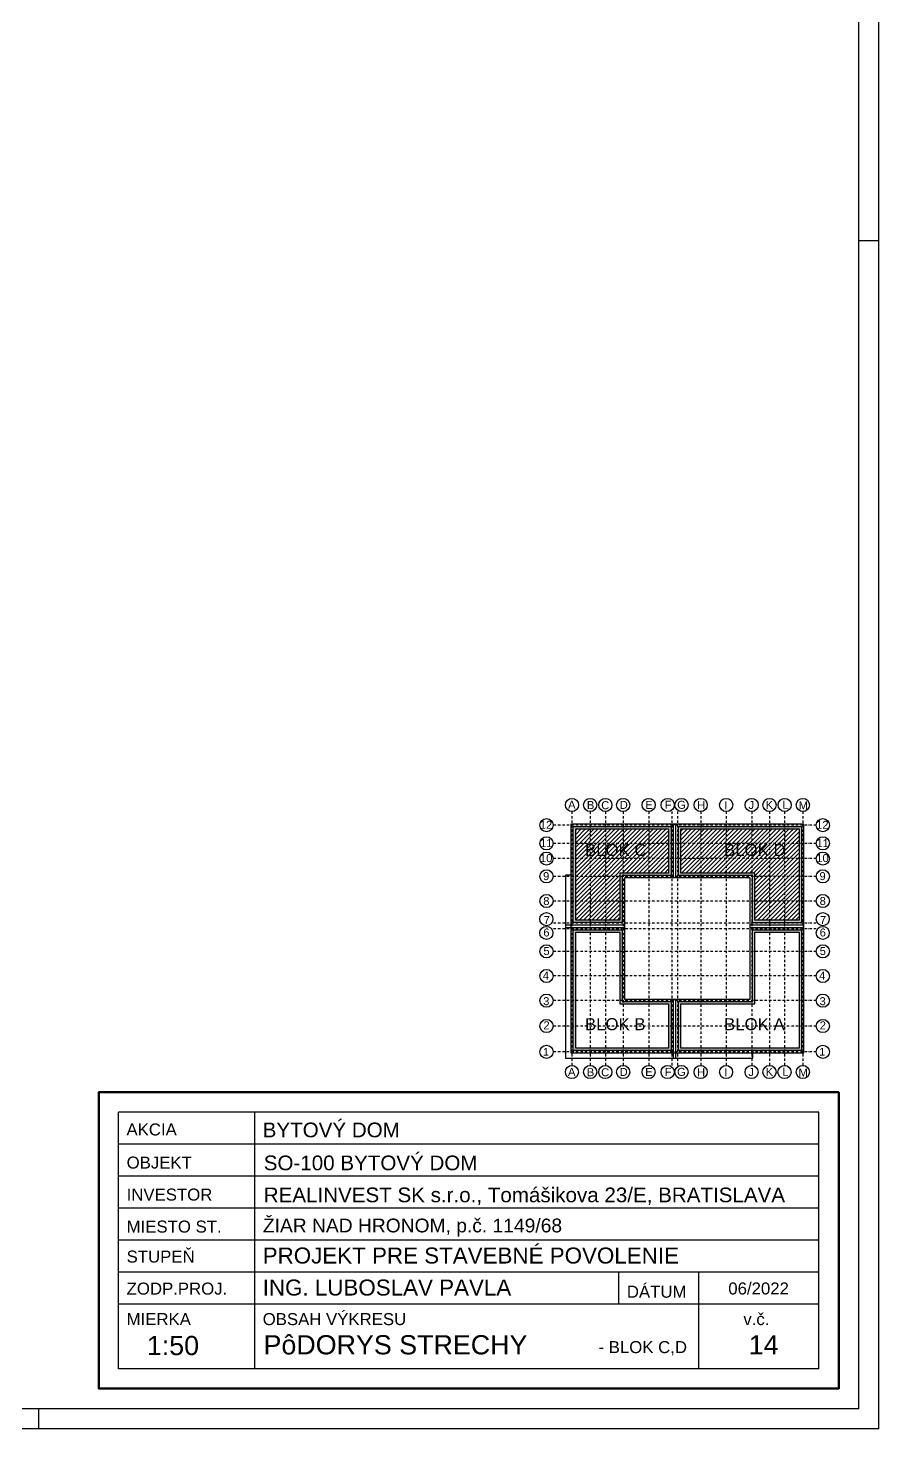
# Model space of a CAD drawing. Extents: x 4511820 to 5180432, y -1526536 to -944957.
# Drawn here: x 5159606 to 5170238, y -980292 to -962788 of the extents above; entities that cross this region are included whole.
import ezdxf

# ---------------------------------------------------------------- set-up
doc = ezdxf.new("R2010")
doc.units = 0
doc.header["$MEASUREMENT"] = 0
doc.linetypes.add('BODKOCIARKOVANA_3', pattern=[5.6, 3, -1.3, 0, -1.3])
for name, color, linetype in [('MÚRY', 1, 'CONTINUOUS'), ('osi', 253, 'CONTINUOUS'), ('TENKÁ', 7, 'CONTINUOUS'), ('ŠRAFY', 82, 'CONTINUOUS')]:
    doc.layers.add(name, color=color, linetype=linetype)
doc.styles.add('ARIAL', font='arial.ttf')
doc.styles.add('styl1', font='arial.ttf')

# ---------------------------------------------------------------- blocks, each defined once
blk = doc.blocks.new('BLOKCD')
at = {"layer": 'ŠRAFY'}
h = blk.add_hatch(color=8, dxfattribs=at)
h.dxf.hatch_style = 1
h.paths.add_polyline_path([(4579621, -1404502), (4579621, -1405702), (4580233, -1405702), (4580233, -1405114), (4580842, -1405114), (4580842, -1404502)])
h.paths.add_polyline_path([(4580812, -1404532), (4580812, -1405084), (4580203, -1405084), (4580203, -1405672), (4579651, -1405672), (4579651, -1404532)], flags=16)
h = blk.add_hatch(dxfattribs=at)
h.set_pattern_fill('ANSI31', color=8, scale=300)
h.paths.add_polyline_path([(4579651, -1404532), (4579651, -1405672), (4580203, -1405672), (4580203, -1405084), (4580812, -1405084), (4580812, -1404532)])
h.paths.add_polyline_path([(4579745, -1404680), (4580565, -1404680), (4580565, -1404910), (4579745, -1404910)], flags=24)
h = blk.add_hatch(color=8, dxfattribs=at)
h.dxf.hatch_style = 1
h.paths.add_polyline_path([(4582473, -1404502), (4580934, -1404502), (4580934, -1405114), (4581861, -1405114), (4581861, -1405702), (4582473, -1405702)])
h.paths.add_polyline_path([(4582443, -1404532), (4582443, -1405672), (4581891, -1405672), (4581891, -1405084), (4580964, -1405084), (4580964, -1404532)], flags=16)
h = blk.add_hatch(dxfattribs=at)
h.set_pattern_fill('ANSI31', color=8, scale=300)
h.paths.add_polyline_path([(4580964, -1404532), (4580964, -1405084), (4581891, -1405084), (4581891, -1405672), (4582443, -1405672), (4582443, -1404532)])
h.paths.add_polyline_path([(4581483, -1404680), (4582300, -1404680), (4582300, -1404910), (4581483, -1404910)], flags=24)
h = blk.add_hatch(color=8, dxfattribs=at)
h.dxf.hatch_style = 1
h.paths.add_polyline_path([(4579621, -1405792), (4579621, -1407301), (4580842, -1407301), (4580842, -1406689), (4580233, -1406689), (4580233, -1405792)])
h.paths.add_polyline_path([(4580203, -1405822), (4580203, -1406719), (4580812, -1406719), (4580812, -1407271), (4579651, -1407271), (4579651, -1405822)], flags=16)
h = blk.add_hatch(color=8, dxfattribs=at)
h.dxf.hatch_style = 1
h.paths.add_polyline_path([(4581861, -1405792), (4581861, -1406689), (4580934, -1406689), (4580934, -1407301), (4582473, -1407301), (4582473, -1405792)])
h.paths.add_polyline_path([(4582443, -1405822), (4582443, -1407271), (4580964, -1407271), (4580964, -1406719), (4581891, -1406719), (4581891, -1405822)], flags=16)
at = {"layer": 'MÚRY'}
for p, q in [((4580852, -1404472), (4580920, -1404472)), ((4581831, -1405796), (4581831, -1405725))]:
    blk.add_line(p, q, dxfattribs=at)
for points in [[(4582503, -1404472), (4579591, -1404472), (4579591, -1407331), (4582503, -1407331)], [(4581831, -1405144), (4580263, -1405144), (4580263, -1406659), (4581831, -1406659)]]:
    blk.add_lwpolyline(points, close=True, dxfattribs=at)
at = {"layer": 'osi', "linetype": 'BODKOCIARKOVANA_3', "ltscale": 10}
for p, q in [((4579605, -1404315), (4579605, -1407488)), ((4579832, -1404315), (4579832, -1407488)), ((4580022, -1404315), (4580022, -1407488)), ((4580244, -1404315), (4580244, -1407488)), ((4580563, -1404315), (4580563, -1407488)), ((4580851, -1404315), (4580851, -1407488)), ((4580925, -1404315), (4580925, -1407488)), ((4581213, -1404315), (4581213, -1407488)), ((4581531, -1404315), (4581531, -1407488)), ((4581850, -1404315), (4581850, -1407488)), ((4582072, -1404315), (4582072, -1407488)), ((4582262, -1404315), (4582262, -1407488)), ((4582490, -1404315), (4582490, -1407488)), ((4582657, -1404485), (4579369, -1404485)), ((4582657, -1404713), (4579369, -1404713)), ((4582657, -1404903), (4579369, -1404903)), ((4582657, -1405125), (4579369, -1405125)), ((4582657, -1405433), (4579369, -1405433)), ((4582657, -1405712), (4579369, -1405712)), ((4582657, -1405782), (4579369, -1405782)), ((4582657, -1406062), (4579369, -1406062)), ((4582657, -1406370), (4579369, -1406370)), ((4582657, -1406678), (4579369, -1406678)), ((4582657, -1406995), (4579369, -1406995)), ((4582657, -1407317), (4579369, -1407317))]:
    blk.add_line(p, q, dxfattribs=at)
at = {"layer": 'TENKÁ'}
for p, q in [((4580872, -1405144), (4580872, -1404472)), ((4580904, -1405144), (4580904, -1404472)), ((4579524, -1405732), (4580263, -1405732)), ((4579524, -1405762), (4580263, -1405762)), ((4581831, -1405732), (4582503, -1405732)), ((4581831, -1405762), (4582503, -1405762)), ((4580872, -1407398), (4580872, -1406659)), ((4580904, -1407398), (4580904, -1406659))]:
    blk.add_line(p, q, dxfattribs=at)
blk.add_lwpolyline([(4579591, -1405110), (4579524, -1405110), (4579524, -1407398), (4581865, -1407398), (4581865, -1407331)], dxfattribs=at)
at = {"layer": 'TENKÁ', "color": 8, "ltscale": 0.25}
for centre in [(4579605, -1404233), (4579832, -1404233), (4580022, -1404233), (4580244, -1404233), (4580563, -1404233), (4580801, -1404233), (4580974, -1404233), (4581213, -1404233), (4581531, -1404233), (4581850, -1404233), (4582072, -1404233), (4582262, -1404233), (4582490, -1404233), (4579287, -1404485), (4582739, -1404485), (4579287, -1404713), (4582739, -1404713), (4579287, -1404903), (4582739, -1404903), (4579287, -1405125), (4582739, -1405125), (4579287, -1405433), (4582739, -1405433), (4579285, -1405659), (4582738, -1405659), (4579285, -1405832), (4582738, -1405832), (4579287, -1406062), (4582739, -1406062), (4579287, -1406370), (4582739, -1406370), (4579287, -1406678), (4582739, -1406678), (4579287, -1406995), (4582739, -1406995), (4579287, -1407317), (4582739, -1407317), (4579604, -1407570), (4579832, -1407570), (4580021, -1407570), (4580244, -1407570), (4580562, -1407570), (4580800, -1407570), (4580973, -1407570), (4581212, -1407570), (4581530, -1407570), (4581849, -1407570), (4582072, -1407570), (4582261, -1407570), (4582489, -1407570)]:
    blk.add_circle(centre, 82.2, dxfattribs=at)
at = {"layer": 'ŠRAFY', "color": 8}
blk.add_line((4581861, -1405702), (4582473, -1405702), dxfattribs=at)
for points in [[(4579621, -1404502), (4580842, -1404502), (4580842, -1405114), (4580233, -1405114), (4580233, -1405702), (4579621, -1405702)], [(4579651, -1404532), (4580812, -1404532), (4580812, -1405084), (4580203, -1405084), (4580203, -1405672), (4579651, -1405672)], [(4580964, -1404532), (4582443, -1404532), (4582443, -1405672), (4581891, -1405672), (4581891, -1405084), (4580964, -1405084)], [(4579621, -1405792), (4580233, -1405792), (4580233, -1406689), (4580842, -1406689), (4580842, -1407301), (4579621, -1407301)], [(4579651, -1405822), (4580203, -1405822), (4580203, -1406719), (4580812, -1406719), (4580812, -1407271), (4579651, -1407271)], [(4581861, -1405792), (4582473, -1405792), (4582473, -1407301), (4580934, -1407301), (4580934, -1406689), (4581861, -1406689)], [(4581891, -1405822), (4582443, -1405822), (4582443, -1407271), (4580964, -1407271), (4580964, -1406719), (4581891, -1406719)]]:
    blk.add_lwpolyline(points, close=True, dxfattribs=at)
blk.add_lwpolyline([(4581861, -1405702), (4581861, -1405114), (4580934, -1405114), (4580934, -1404502), (4582473, -1404502), (4582473, -1405702)], dxfattribs=at)
at = {"layer": 'TENKÁ', "color": 8, "ltscale": 0.25, "style": 'styl1'}
for s, height, p in [('A', 100, (4579556, -1404280)), ('B', 100, (4579791, -1404284)), ('C', 100, (4579970, -1404286)), ('D', 100, (4580201, -1404282)), ('E', 100, (4580521, -1404282)), ('F', 100, (4580763, -1404281)), ('G', 100, (4580919, -1404281)), ('H', 100, (4581168, -1404285)), ('I', 100, (4581508, -1404286)), ('J', 100, (4581810, -1404283)), ('K', 100, (4582024, -1404282)), ('L', 100, (4582233, -1404280)), ('M', 100, (4582437, -1404289)), ('12', 100, (4579203, -1404531)), ('12', 100, (4582655, -1404531)), ('11', 100, (4579206, -1404759)), ('11', 100, (4582659, -1404759)), ('10', 100, (4579205, -1404947)), ('10', 100, (4582657, -1404947)), ('9', 100, (4579244, -1405172)), ('9', 100, (4582697, -1405172)), ('8', 100, (4579246, -1405483)), ('8', 100, (4582699, -1405483)), ('6', 100, (4579247, -1405876)), ('7', 100, (4579251, -1405720)), ('6', 100, (4582699, -1405876)), ('7', 100, (4582703, -1405720)), ('5', 100, (4579248, -1406108)), ('5', 100, (4582700, -1406108)), ('4', 100, (4579241, -1406414)), ('4', 100, (4582694, -1406414)), ('3', 100, (4579245, -1406735)), ('3', 100, (4582698, -1406735)), ('2', 100, (4579248, -1407037)), ('2', 100, (4582700, -1407037)), ('1', 95, (4579243, -1407364)), ('1', 95, (4582695, -1407364)), ('A', 100, (4579555, -1407618)), ('B', 100, (4579790, -1407622)), ('C', 100, (4579969, -1407623)), ('D', 100, (4580200, -1407619)), ('E', 100, (4580520, -1407619)), ('F', 100, (4580762, -1407618)), ('G', 100, (4580918, -1407618)), ('H', 100, (4581167, -1407622)), ('I', 100, (4581507, -1407623)), ('J', 100, (4581809, -1407620)), ('K', 100, (4582024, -1407619)), ('L', 100, (4582232, -1407617)), ('M', 100, (4582436, -1407626))]:
    blk.add_text(s, height=height, dxfattribs=at).set_placement(p)
at = {"layer": 'TENKÁ', "lineweight": 40, "ltscale": 0.25, "style": 'ARIAL'}
for s, p in [('BLOK C', (4579767, -1404870)), ('BLOK D', (4581505, -1404870)), ('BLOK B', (4579767, -1407047)), ('BLOK A', (4581505, -1407047))]:
    blk.add_text(s, height=150, dxfattribs=at).set_placement(p)

msp = doc.modelspace()

# ---------------------------------------------------------------- linework, layer by layer
at = {"layer": 'TENKÁ', "color": 7}
for p, q in [((5170238, -980292.373), (5170238, -944957.036)), ((5169988, -980042.373), (5169988, -945207.036)), ((5169988, -980042.373), (5090893, -980042.373)), ((5170238, -980292.373), (5090643, -980292.373))]:
    msp.add_line(p, q, dxfattribs=at)
at = {"layer": 'TENKÁ', "ltscale": 0.25}
for p, q in [((5169988, -965442.373), (5170238, -965442.373)), ((5160738, -979542.373), (5160738, -976332.373)), ((5169488, -976332.373), (5160738, -976332.373)), ((5162438, -979542.373), (5162438, -976332.373)), ((5169488, -979542.373), (5169488, -976332.373)), ((5169488, -976732.373), (5160738, -976732.373)), ((5169488, -977132.373), (5160738, -977132.373)), ((5169488, -977532.373), (5160738, -977532.373)), ((5169488, -977932.373), (5160738, -977932.373)), ((5169488, -977932.373), (5160738, -977932.373)), ((5169488, -978332.373), (5160738, -978332.373)), ((5169488, -978332.373), (5160738, -978332.373)), ((5166988, -978732.373), (5166988, -978332.373)), ((5167988, -979542.373), (5167988, -978332.373)), ((5169488, -978732.373), (5160738, -978732.373)), ((5169488, -978732.373), (5160738, -978732.373)), ((5169488, -979542.373), (5160738, -979542.373)), ((5159738, -980042.373), (5159738, -980292.373)), ((5159738, -980042.373), (5159738, -980292.373)), ((5159738, -980042.373), (5159738, -980292.373))]:
    msp.add_line(p, q, dxfattribs=at)
at = {"layer": 'TENKÁ', "lineweight": 40, "ltscale": 0.25}
for p, q in [((5169738, -976082.373), (5160488, -976082.373)), ((5160488, -976084.373), (5160488, -979792.373)), ((5169738, -976084.373), (5160488, -976084.373)), ((5169738, -976086.373), (5160488, -976086.373)), ((5160490, -976084.373), (5160490, -979792.373)), ((5160492, -976084.373), (5160492, -979792.373)), ((5169734, -976082.373), (5169734, -979792.373)), ((5169736, -976082.373), (5169736, -979792.373)), ((5169738, -976082.373), (5169738, -979792.373)), ((5169738, -979788.373), (5160488, -979788.373)), ((5169738, -979790.373), (5160488, -979790.373)), ((5169738, -979792.373), (5160488, -979792.373))]:
    msp.add_line(p, q, dxfattribs=at)

# ---------------------------------------------------------------- block references
at = {"layer": 'osi', "color": 8}
msp.add_blockref('BLOKCD', (586797.5, 431737.484), dxfattribs=at)

# ---------------------------------------------------------------- texts
at = {"layer": 'TENKÁ', "lineweight": 40, "ltscale": 0.25, "style": 'ARIAL'}
for s, height, p in [('AKCIA', 150, (5160836.171, -976625.215)), ('BYTOVÝ DOM', 184, (5162538, -976647.89)), ('OBJEKT', 150, (5160838, -977038.511)), ('SO-100 BYTOVÝ DOM', 184, (5162551.142, -977059.669)), ('REALINVEST SK s.r.o., Tomášikova 23/E, BRATISLAVA', 184, (5162551.142, -977459.669)), ('INVESTOR', 150, (5160838, -977438.511)), ('ŽIAR NAD HRONOM, p.č. 1149/68', 172, (5162540.425, -977835.778)), ('MIESTO ST.', 150, (5160838, -977838.511)), ('STUPEŇ', 150, (5160838, -978213.511)), ('PROJEKT PRE STAVEBNÉ POVOLENIE', 200, (5162538.002, -978224.985)), ('ZODP.PROJ.', 150, (5160838, -978613.511)), ('ING. LUBOSLAV PAVLA', 200, (5162538.002, -978624.985)), ('DÁTUM     ', 150, (5167088, -978652.373)), ('06/2022', 150, (5168355.3, -978611.63)), ('MIERKA             ', 150, (5160838, -978994.482)), ('OBSAH VÝKRESU', 150, (5162538, -978994.482)), ('v.č.', 150, (5168543.399, -978994.482)), ('1:50', 240, (5161090.477, -979369.51)), ('PôDORYS STRECHY', 240, (5162548.336, -979360.387)), ('- BLOK C,D', 150, (5166733.5, -979344.373)), ('14', 240, (5168610.836, -979360.387))]:
    msp.add_text(s, height=height, dxfattribs=at).set_placement(p)

doc.saveas('drawing.dxf')
